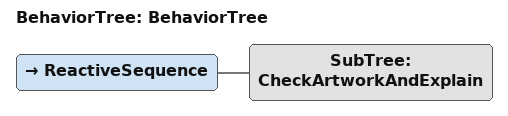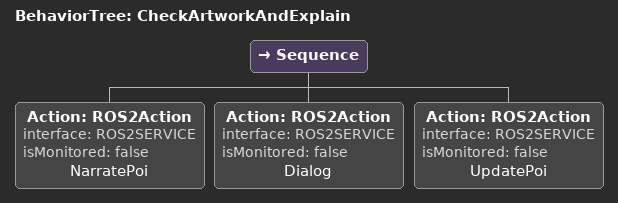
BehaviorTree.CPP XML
<?xml version="1.0"?>
<root main_tree_to_execute="BehaviorTree">
    <BehaviorTree ID="BehaviorTree">
        <ReactiveSequence>
            <SubTree ID="CheckArtworkAndExplain"/>
        </ReactiveSequence>
    </BehaviorTree>
    <BehaviorTree ID="CheckArtworkAndExplain">
        <Sequence>
            <Action ID="ROS2Action" interface="ROS2SERVICE" isMonitored="false" name="NarratePoi"/>
            <Action ID="ROS2Action" interface="ROS2SERVICE" isMonitored="false" name="Dialog"/>
            <Action ID="ROS2Action" interface="ROS2SERVICE" isMonitored="false" name="UpdatePoi"/>
        </Sequence>
    </BehaviorTree>
</root>
